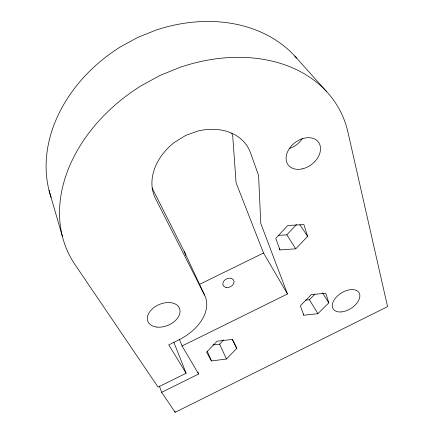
<?xml version="1.0" encoding="UTF-8"?>
<svg xmlns="http://www.w3.org/2000/svg" width="434" height="434" viewBox="0 0 434 434"><rect width="100%" height="100%" fill="white"/><g stroke="black" fill="none" stroke-linecap="round" stroke-linejoin="round"><path stroke-width="0.65" d="M278.747 235.326L286.847 234.832L296.558 224.503M295.749 248.818L307.625 236.356L303.876 224.595L287.785 225.49L275.747 238.358L279.968 249.913L295.749 248.818L286.847 234.832M212.948 344.938L219.637 344.135L223.77 339.838M236.78 348.415L232.288 339.431L217.054 341.227L206.595 352.137L211.477 360.947L226.429 359.021L236.78 348.415L232.553 339.545M305.433 300.149L309.404 299.753L314.948 294.154M317.905 313.684L328.798 302.84L325.733 293.216L311.395 294.61L300.361 305.769L303.811 315.214L317.905 313.684L309.404 299.753M159.381 386.01L161.643 392.347L175.173 412.3L387.567 306.632L347.938 132.175A155.03 116.404 -28.9 0 0 179.882 67.384L160.048 75.445L141.126 85.78A155.009 116.355 -29.2 0 0 74.908 264.442L158.101 387.117L186.126 373.24L173.763 342.09M161.643 392.347L198.626 374.016L197.85 372.133M179.296 339.128L182.085 345.985L287.482 293.992L260.774 223.429L258.593 175.455L250.456 152.708A54.483 41.756 -29.1 0 0 198.164 130.976L185.828 135.348L174.571 142.287A54.472 41.74 -29.5 0 0 155.502 198.539L204.55 295.028A45.657 30.168 -22.7 0 1 178.575 340.044L168.777 344.873L186.126 373.24M199.271 284.487L263.53 253.011L236.069 182.736L232.711 135.82L231.789 133.346M294.719 55.986L326.623 91.612M299.878 224.747L307.625 236.356M322.484 292.89L328.798 302.84M279.274 248.785L279.968 249.913M303.144 314.091L303.811 315.214M182.085 345.985L198.626 374.016M263.53 253.011L287.482 293.992M152.063 187.9L184.374 251.791L204.55 295.028M219.637 344.135L226.429 359.021M207.278 351.318L211.477 360.947M174.712 411.031L175.173 412.3M49.026 190.358L62.317 236.145M302.303 138.538A18.288 13.644 -37.9 0 1 289.451 148.488M51.131 197.519A144.37 114.598 -29.3 0 1 120.337 46.932L137.784 37.4L156.137 30.049A144.386 114.641 -28.9 0 1 296.531 58.015M184.374 251.791A42.858 30.19 -22 0 1 185.812 255.442M156.723 327.079A17.11 11.295 -22.7 0 0 180.012 310.315A17.11 11.295 -22.7 0 0 154.358 307.229A17.11 11.295 -22.7 0 0 156.723 327.079M341.352 311.921A15.282 9.103 -32.2 0 0 359.667 294.181A15.282 9.103 -32.2 0 0 337.18 296.232A15.282 9.103 -32.2 0 0 341.352 311.921M226.147 287.476A5.892 4.411 -25.1 0 0 234.067 281.346A5.892 4.411 -25.1 0 0 225.116 279.751A5.892 4.411 -25.1 0 0 226.147 287.476M302.493 168.826A18.944 13.714 -37.3 0 0 318.61 142.352A18.944 13.714 -37.3 0 0 288.832 149.388A18.944 13.714 -37.3 0 0 302.493 168.826"/></g></svg>
